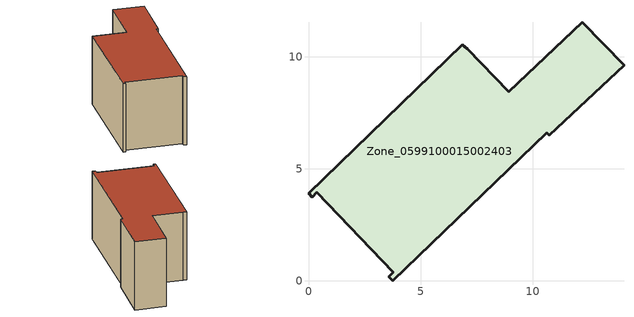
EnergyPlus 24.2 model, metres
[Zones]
Zone_0599100015002403
 floor ground (C_G): 0.16,3.74 0,3.91 6.86,10.53 7.07,10.36 8.92,8.44 12.22,11.54 14.07,9.61 10.74,6.49 10.62,6.6 3.76,0 3.57,0.2 3.79,0.39 0.38,3.95 z0.93
 wall outside (C_F): 10.74,6.49 14.07,9.61 12.22,11.54 8.92,8.44 7.07,10.36 6.86,10.53 0,3.91 0.16,3.74 0.38,3.95 3.79,0.39 3.57,0.2 3.76,0 10.62,6.6 10.74,6.49 z0.93:7.12
 roof outside (C_R): 3.76,0 10.62,6.6 10.74,6.49 14.07,9.61 12.22,11.54 8.92,8.44 7.07,10.36 6.86,10.53 0,3.91 0.16,3.74 0.38,3.95 3.79,0.39 3.57,0.2 z7.12
[BUILDING]
Pand.0599100015002403: North Axis=0; Terrain=City; Loads Convergence Tolerance Value=0.04; Temperature Convergence Tolerance Value=0.4; Solar Distribution=FullExterior; Maximum Number of Warmup Days=25; Minimum Number of Warmup Days=1
[Site:Location]
Rotterdam.The.Hague.AP_ZH_NLD Design_Conditions: Latitude=51.96; Longitude=4.45; Time Zone=1; Elevation=-4.5
[SITE:GROUNDTEMPERATURE:BUILDINGSURFACE]
18, 18, 18, 18, 18, 18, 18, 18, 18, 18, 18, 18
[MATERIAL] Thermal Absorptance=0.9; Solar Absorptance=0.7; Visible Absorptance=0.7
Name | Roughness | Thickness | Conductivity | Density | Specific Heat
G.TI.1975-1991 | MediumSmooth | 0.15 | 0.288461 | 540 | 1210
F.TI.1975-1991 | Rough | 0.3 | 0.230769 | 1920 | 840
R.TI.1975-1991 | MediumRough | 0.2 | 0.153846 | 1500 | 1000
[CONSTRUCTION]
C_G: G.TI.1975-1991
C_F: F.TI.1975-1991
C_R: R.TI.1975-1991
[ZONE]
Zone_0599100015002403: Type=1; Multiplier=1; Ceiling Height=Autocalculate; Volume=Autocalculate; Floor Area=autocalculate; Part of Total Floor Area=Yes
[ZONEINFILTRATION:DESIGNFLOWRATE]
Infil_Zone_0599100015002403: Zone or ZoneList or Space or SpaceList=Zone_0599100015002403; Schedule=AlwaysOn; Design Flow Rate Calculation Method=Flow/Area; Flow Rate per Floor Area=0.003; Constant Term Coefficient=1; Temperature Term Coefficient=0; Velocity Term Coefficient=0; Velocity Squared Term Coefficient=0
[HVACTEMPLATE:ZONE:IDEALLOADSAIRSYSTEM]
Zone_0599100015002403: Maximum Heating Supply Air Temperature=50; Minimum Cooling Supply Air Temperature=13; Maximum Heating Supply Air Humidity Ratio=0.0156; Minimum Cooling Supply Air Humidity Ratio=0.0077; Heating Limit=NoLimit; Cooling Limit=NoLimit; Dehumidification Control Type=ConstantSensibleHeatRatio; Cooling Sensible Heat Ratio=0.7; Dehumidification Setpoint=60; Humidification Control Type=None; Humidification Setpoint=30; Outdoor Air Method=None; Outdoor Air Flow Rate per Person=0.00944; Outdoor Air Flow Rate per Zone Floor Area=0; Outdoor Air Flow Rate per Zone=0; Demand Controlled Ventilation Type=None; Outdoor Air Economizer Type=NoEconomizer; Heat Recovery Type=None; Sensible Heat Recovery Effectiveness=0.7; Latent Heat Recovery Effectiveness=0.65
[ZONECONTROL:THERMOSTAT]
ThermostatControl_Zone_0599100015002403: Zone or ZoneList=Zone_0599100015002403; Control Type Schedule=DualSetpointControlType; Control 1=Thermostat_Zone_0599100015002403; Temperature Difference Between Cutout And Setpoint=0
[THERMOSTATSETPOINT:DUALSETPOINT]
Thermostat_Zone_0599100015002403: Heating Setpoint Temperature Schedule=HeatingSetpoint_Zone_0599100015002403; Cooling Setpoint Temperature Schedule=CoolingSetpoint_Zone_0599100015002403
[SCHEDULE:COMPACT]
HeatingSetpoint_Zone_0599100015002403: Through: 12/31, For: AllDays, Until: 24:00, 21
CoolingSetpoint_Zone_0599100015002403: Through: 12/31, For: AllDays, Until: 24:00, 24
DualSetpointControlType: Through: 12/31, For: AllDays, Until: 24:00, 4
AlwaysOn: Through: 12/31, For: AllDays, Until: 24:00, 1
